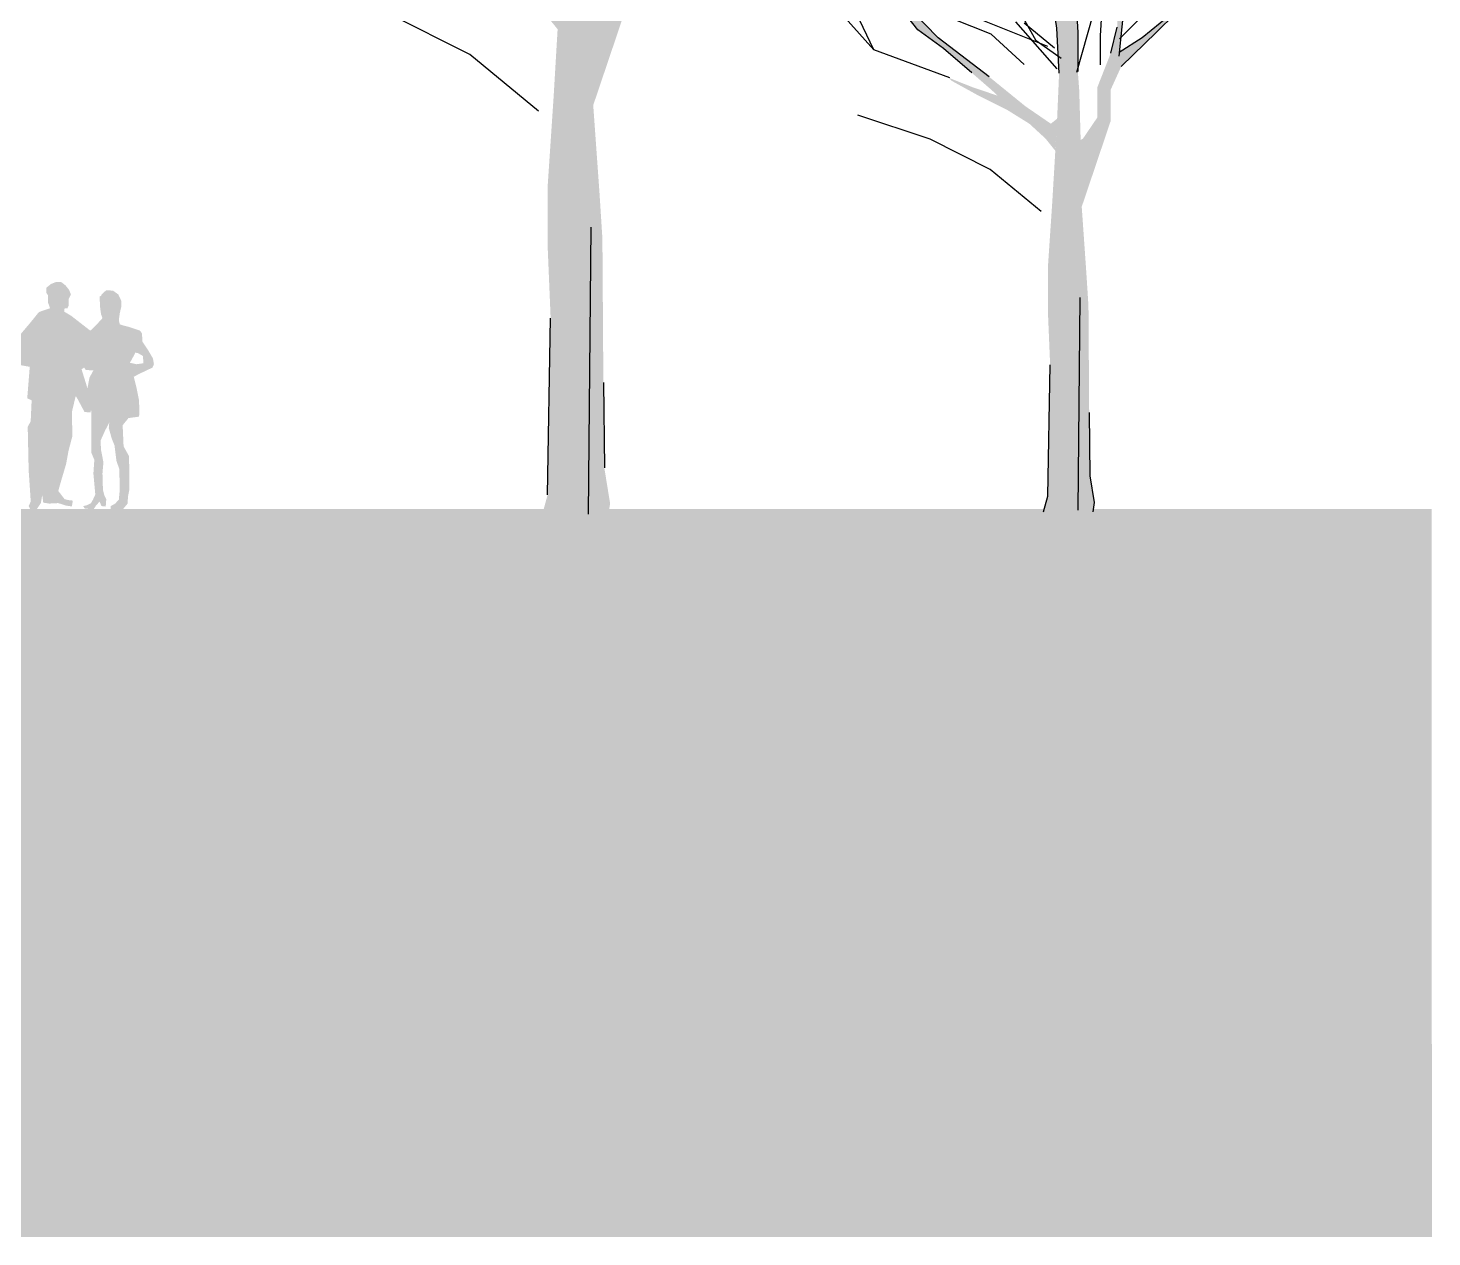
# Model space of a CAD drawing. Header units: metres. Extents: x -6 to 116, y 234 to 267.
# Drawn here: x 104.03 to 115.79, y 233.64 to 243.76 of the extents above; entities that cross this region are included whole.
import ezdxf

# ---------------------------------------------------------------- set-up
doc = ezdxf.new("R2010")
doc.units = ezdxf.units.M
doc.header["$LTSCALE"] = 0.01
for name, color, linetype in [('A_Baum', 250, 'Continuous'), ('A_Schraff_gelände', 251, 'Continuous'), ('PERSONEN', 7, 'Continuous')]:
    doc.layers.add(name, color=color, linetype=linetype)

# ---------------------------------------------------------------- blocks, each defined once
blk = doc.blocks.new('baum1')
at = {"layer": 'A_Baum', "linetype": 'Continuous'}
for points in [[(139.268, 243.4669), (139.2501, 243.7475), (139.2143, 244.2489), (139.1904, 244.5892), (139.2023, 244.8399), (139.1904, 245.2673), (139.1784, 245.4285), (139.1784, 245.7568), (139.1665, 245.9478), (139.1247, 246.109), (139.0888, 246.2523), (139.0291, 246.5358), (139.0052, 247.1268), (138.9992, 247.3059), (138.9753, 247.4313), (138.9574, 247.6342), (138.9514, 247.9924), (138.8917, 248.0461), (138.8917, 248.3028), (138.8977, 248.4998), (138.8232, 248.301), (138.8319, 248.1178), (138.8499, 247.9446), (138.8558, 247.67), (138.9086, 247.3637), (138.9086, 247.0609), (138.9275, 246.8716), (138.9275, 246.7202), (138.9275, 246.512), (138.9654, 246.247), (138.9654, 246.0388), (139.0033, 245.7928), (139.0222, 245.4143), (139.0033, 244.9979), (138.9654, 244.3544), (138.9275, 243.7866), (138.9275, 243.427), (138.9464, 242.9728), (138.9275, 241.875), (138.8917, 241.7441), (139.3039, 241.7441), (139.3158, 241.8217), (139.28, 242.0426), (139.274, 242.5739)], [(139.4551, 245.0184), (139.4551, 245.2796), (139.5422, 245.4712), (139.8384, 245.7585), (139.9586, 245.8785), (139.9625, 245.9323), (139.943, 245.8978), (139.7165, 245.715), (139.5287, 245.5956), (139.5771, 246.0545), (139.6032, 246.4637), (139.6555, 246.7858), (139.7513, 247.2299), (139.7687, 247.5694), (139.7252, 247.8219), (139.7774, 248.3095), (139.76, 248.3878), (139.7185, 248.1639), (139.6729, 247.8219), (139.7252, 247.5259), (139.7077, 247.2125), (139.6206, 246.8294), (139.5771, 246.5334), (139.5248, 246.098), (139.5074, 245.802), (139.4551, 245.5844), (139.3418, 245.297), (139.3418, 245.0446), (139.2204, 244.8666), (139.2019, 244.8569), (139.2023, 244.8399), (139.1904, 244.5892), (139.211, 244.2955)], [(138.7393, 245.1389), (138.4355, 245.3862), (138.008, 245.7122), (137.6368, 246.0945), (137.4839, 246.2615), (137.6593, 246.0045), (137.8393, 245.7797), (138.053, 245.6223), (138.2893, 245.42), (138.458, 245.2738), (138.5067, 245.2276), (138.3005, 245.2963), (138.0943, 245.3787), (138.1205, 245.3525), (138.3455, 245.2288), (138.593, 245.1052), (138.773, 244.9928), (138.908, 244.8691), (138.9897, 244.7671), (139.0033, 244.9979), (139.0049, 245.0343), (138.953, 244.9928)]]:
    blk.add_hatch(color=256, dxfattribs=at).paths.add_polyline_path(points)
at = {"layer": 'A_Baum', "ltscale": 0.04}
for p, q in [((138.4435, 244.611), (137.9405, 244.8623)), ((138.871, 244.2592), (138.4435, 244.611))]:
    blk.add_line(p, q, dxfattribs=at)
at = {"layer": 'A_Baum', "linetype": 'Continuous'}
for p, q in [((139.1825, 241.7558), (139.1977, 243.5383)), ((138.9275, 241.875), (138.9464, 242.9728)), ((139.274, 242.5739), (139.28, 242.0426))]:
    blk.add_line(p, q, dxfattribs=at)
blk = doc.blocks.new('baum2')
at = {"layer": 'A_Baum', "linetype": 'Continuous'}
for points in [[(125.788, 244.204), (125.77, 244.485), (125.735, 244.986), (125.711, 245.326), (125.723, 245.577), (125.711, 246.005), (125.699, 246.166), (125.699, 246.494), (125.687, 246.685), (125.645, 246.846), (125.609, 246.99), (125.549, 247.273), (125.525, 247.864), (125.519, 248.043), (125.496, 248.169), (125.478, 248.371), (125.472, 248.73), (125.412, 248.783), (125.412, 249.04), (125.418, 249.237), (125.343, 249.038), (125.352, 248.855), (125.37, 248.682), (125.376, 248.407), (125.429, 248.101), (125.429, 247.798), (125.448, 247.609), (125.448, 247.457), (125.448, 247.249), (125.486, 246.984), (125.486, 246.776), (125.524, 246.53), (125.542, 246.152), (125.524, 245.735), (125.486, 245.092), (125.448, 244.524), (125.448, 244.164), (125.467, 243.71), (125.448, 242.612), (125.412, 242.481), (125.824, 242.481), (125.836, 242.559), (125.8, 242.78), (125.794, 243.311)], [(125.975, 245.756), (125.975, 246.017), (126.062, 246.208), (126.359, 246.496), (126.479, 246.616), (126.483, 246.67), (126.463, 246.635), (126.237, 246.452), (126.049, 246.333), (126.097, 246.792), (126.123, 247.201), (126.176, 247.523), (126.272, 247.967), (126.289, 248.307), (126.245, 248.559), (126.298, 249.047), (126.28, 249.125), (126.239, 248.901), (126.193, 248.559), (126.245, 248.263), (126.228, 247.95), (126.141, 247.567), (126.097, 247.271), (126.045, 246.835), (126.028, 246.539), (125.975, 246.322), (125.862, 246.034), (125.862, 245.782), (125.741, 245.604), (125.722, 245.594), (125.723, 245.577), (125.711, 245.326), (125.731, 245.033)], [(125.26, 245.876), (124.956, 246.123), (124.528, 246.45), (124.157, 246.832), (124.004, 246.999), (124.18, 246.742), (124.36, 246.517), (124.573, 246.36), (124.81, 246.157), (124.978, 246.011), (125.027, 245.965), (124.821, 246.034), (124.615, 246.116), (124.641, 246.09), (124.866, 245.966), (125.113, 245.842), (125.293, 245.73), (125.428, 245.606), (125.51, 245.504), (125.524, 245.735), (125.525, 245.772), (125.473, 245.73)]]:
    blk.add_hatch(color=253, dxfattribs=at).paths.add_polyline_path(points)
at = {"layer": 'A_Baum', "color": 253, "ltscale": 0.04}
for p, q in [((123.991, 246.35), (123.658, 247.046)), ((123.991, 246.35), (123.677, 246.698)), ((124.628, 246.115), (123.991, 246.35)), ((124.461, 245.6), (123.857, 245.801)), ((124.964, 245.348), (124.461, 245.6)), ((125.391, 244.996), (124.964, 245.348))]:
    blk.add_line(p, q, dxfattribs=at)
at = {"layer": 'A_Baum', "color": 253, "linetype": 'Continuous'}
for p, q in [((124.528, 246.45), (124.157, 246.832)), ((125.89, 246.466), (125.914, 246.907)), ((126.045, 246.296), (126.097, 246.792)), ((124.36, 246.517), (124.18, 246.742)), ((125.524, 246.53), (125.486, 246.776)), ((125.687, 246.685), (125.699, 246.494)), ((124.973, 246.48), (124.649, 246.607)), ((125.447, 246.376), (124.903, 246.595)), ((125.527, 246.191), (125.181, 246.584)), ((125.351, 246.424), (125.241, 246.619)), ((125.504, 246.364), (125.25, 246.572)), ((125.691, 246.163), (125.827, 246.645)), ((126.049, 246.442), (126.22, 246.613)), ((126.237, 246.452), (126.463, 246.635)), ((126.359, 246.496), (126.516, 246.652)), ((124.573, 246.36), (124.36, 246.517)), ((124.956, 246.123), (124.528, 246.45)), ((125.25, 246.226), (124.973, 246.48)), ((125.542, 246.152), (125.524, 246.53)), ((125.699, 246.494), (125.699, 246.166)), ((125.89, 246.222), (125.89, 246.466)), ((125.975, 246.322), (126.028, 246.539)), ((126.045, 246.33), (126.237, 246.452)), ((126.062, 246.208), (126.359, 246.496)), ((124.81, 246.157), (124.573, 246.36)), ((125.559, 246.277), (125.351, 246.424)), ((125.703, 242.493), (125.718, 244.276)), ((125.448, 242.612), (125.467, 243.71)), ((125.794, 243.311), (125.8, 242.78)), ((125.8, 242.78), (125.836, 242.559)), ((125.412, 242.481), (125.448, 242.612)), ((125.836, 242.559), (125.824, 242.481))]:
    blk.add_line(p, q, dxfattribs=at)

msp = doc.modelspace()

# ---------------------------------------------------------------- hatches: boundary and pattern name
at = {"layer": 'A_Schraff_gelände'}
msp.add_hatch(color=256, dxfattribs=at).paths.add_polyline_path([(115.789, 239.736), (115.79, 233.64), (-5.312, 233.64), (-5.312, 239.796), (5.581, 239.796), (5.581, 239.036), (6.839, 238.726), (10.488, 238.742), (13.883, 238.756), (18.65, 238.776), (18.796, 238.752), (20.066, 238.546), (25.866, 238.541), (55.944, 238.516), (81.114, 238.556), (82.399, 238.776), (86.105, 238.872), (86.733, 238.872), (86.733, 238.791), (92.084, 238.791), (92.085, 238.891), (92.264, 238.891), (92.264, 237.938), (92.834, 237.938), (95.198, 237.938), (95.768, 237.938), (99.918, 237.938), (100.368, 237.938), (100.368, 238.816), (101.618, 238.816), (101.618, 240.076), (103.344, 240.076), (103.348, 239.906), (103.618, 239.906), (103.618, 239.736), (103.918, 239.736)])
at = {"layer": 'PERSONEN'}
msp.add_hatch(color=7, dxfattribs=at).paths.add_polyline_path([(104.558, 241.226), (104.396, 241.352), (104.335, 241.389), (104.339, 241.417), (104.363, 241.417), (104.372, 241.438), (104.372, 241.494), (104.392, 241.531), (104.376, 241.571), (104.347, 241.608), (104.311, 241.636), (104.266, 241.636), (104.225, 241.62), (104.185, 241.588), (104.185, 241.547), (104.201, 241.523), (104.201, 241.462), (104.217, 241.417), (104.193, 241.409), (104.124, 241.385), (104.051, 241.295), (103.969, 241.198), (103.921, 241.068), (103.912, 240.999), (103.961, 240.942), (104.047, 240.926), (104.026, 240.662), (104.063, 240.646), (104.055, 240.471), (104.03, 240.423), (104.038, 240.057), (104.051, 239.866), (104.055, 239.797), (104.038, 239.761), (104.049, 239.737), (104.108, 239.737), (104.14, 239.785), (104.152, 239.854), (104.16, 239.789), (104.209, 239.781), (104.286, 239.785), (104.347, 239.765), (104.4, 239.757), (104.408, 239.806), (104.372, 239.81), (104.339, 239.818), (104.286, 239.887), (104.311, 239.976), (104.351, 240.11), (104.372, 240.224), (104.404, 240.346), (104.4, 240.548), (104.432, 240.682), (104.449, 240.654), (104.506, 240.548), (104.558, 240.544), (104.558, 240.605), (104.526, 240.76), (104.481, 240.906), (104.506, 240.922), (104.599, 240.91), (104.652, 240.942), (104.648, 241.007), (104.607, 241.109)])
h = msp.add_hatch(color=252, dxfattribs=at)
h.paths.add_polyline_path([(105.039, 241.065), (104.991, 241.137), (104.987, 241.206), (104.97, 241.23), (104.886, 241.258), (104.825, 241.274), (104.801, 241.282), (104.793, 241.319), (104.801, 241.375), (104.813, 241.427), (104.813, 241.48), (104.789, 241.532), (104.745, 241.564), (104.688, 241.568), (104.648, 241.532), (104.644, 241.52), (104.632, 241.516), (104.636, 241.427), (104.644, 241.367), (104.656, 241.335), (104.644, 241.319), (104.592, 241.266), (104.543, 241.218), (104.487, 241.137), (104.467, 241.061), (104.483, 240.956), (104.515, 240.9), (104.58, 240.896), (104.547, 240.835), (104.535, 240.771), (104.515, 240.674), (104.511, 240.57), (104.563, 240.558), (104.563, 240.449), (104.563, 240.207), (104.588, 240.147), (104.58, 240.034), (104.596, 239.857), (104.576, 239.813), (104.559, 239.784), (104.527, 239.768), (104.495, 239.76), (104.507, 239.74), (104.543, 239.736), (104.584, 239.736), (104.604, 239.768), (104.632, 239.797), (104.648, 239.76), (104.684, 239.756), (104.684, 239.768), (104.688, 239.817), (104.672, 239.849), (104.66, 239.897), (104.656, 240.034), (104.664, 240.127), (104.644, 240.231), (104.64, 240.308), (104.676, 240.388), (104.713, 240.461), (104.709, 240.413), (104.733, 240.328), (104.757, 240.268), (104.773, 240.139), (104.797, 240.07), (104.801, 239.897), (104.793, 239.813), (104.761, 239.78), (104.725, 239.76), (104.725, 239.736), (104.761, 239.732), (104.829, 239.736), (104.866, 239.78), (104.87, 239.841), (104.882, 239.901), (104.882, 240.014), (104.878, 240.179), (104.833, 240.26), (104.825, 240.437), (104.874, 240.497), (104.962, 240.509), (104.966, 240.541), (104.962, 240.646), (104.942, 240.747), (104.918, 240.843), (104.966, 240.868), (105.075, 240.92), (105.087, 240.948), (105.079, 240.996)])
h.paths.add_polyline_path([(104.886, 240.96), (104.926, 241.033), (104.93, 241.045), (104.954, 241.041), (104.995, 241.017), (104.999, 240.956), (104.942, 240.948)], flags=16)

# ---------------------------------------------------------------- block references
at = {"layer": 'A_Baum', "xscale": 1.348178505033682, "yscale": 1.348178505033682, "zscale": 1.348178505033682}
msp.add_blockref('baum1', (-78.915, -86.237), dxfattribs=at)
at = {"layer": 'A_Schraff_gelände'}
msp.add_blockref('baum2', (-12.874, -2.768), dxfattribs=at)

doc.saveas('drawing.dxf')
